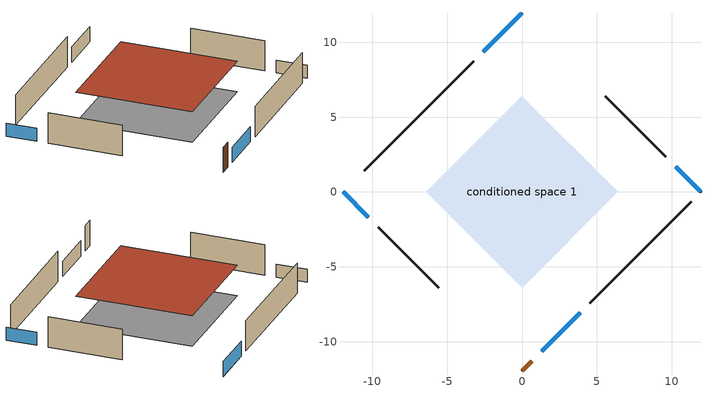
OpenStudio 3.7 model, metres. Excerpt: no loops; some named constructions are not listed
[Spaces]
conditioned space 1
 floor outside (Floor1 construction): -6.4,0 0,6.4 6.4,0 0,-6.4 z0.61
 wall outside (Wall1 construction): -3.23,8.72 -10.53,1.42 z0.61:3.05
 wall outside (Wall2 construction): 9.61,2.34 5.56,6.39 z0.61:3.05
 wall outside (Wall3 construction): 4.54,-7.41 11.29,-0.66 z0.61:3.05
 wall outside (Wall4 construction): -9.61,-2.34 -5.56,-6.39 z0.61:3.05
 wall outside (AdiabaticWallConstruction): 0,11.95 -2.58,9.37 / 1.3,-10.65 3.88,-8.07 z0.61:1.83; 11.95,0 10.27,1.68 / -11.95,0 -10.27,-1.68 z0.61:1.65
 wall outside (AdiabaticWallConstruction 1): 0,-11.95 0.65,-11.3 z0.61:2.64
 window (WindowConstruction): 0,11.95 -2.58,9.37 z0.61:1.83
 window (WindowConstruction 1): 11.95,0 10.27,1.68 z0.61:1.65
 window (WindowConstruction 2): 1.3,-10.65 3.88,-8.07 z0.61:1.83
 window (WindowConstruction 3): -11.95,0 -10.27,-1.68 z0.61:1.65
 door (Door): 0,-11.95 0.65,-11.3 z0.61:2.64
 roof outside (Roof1 construction): 0,6.4 -6.4,0 0,-6.4 6.4,0 z3.05
[Schedule:Day]
heating setpoint allday1: 24, 0, 22.2222
cooling setpoint allday1: 24, 0, 23.8889
exterior lighting schedule weekend10: 2, 0, 0.345039, 4, 0, 0.337538, 5, 0, 0.345039, 6, 0, 0.337538, 7, 0, 0.330038, 8, 0, 0.307535, 9, 0, 0.270031, 10, 0, 0.225026, 11, 0, 0.18002, 12, 0, 0.120014, 13, 0, 0.0900102, 15, 0, 0.0825094, 16, 0, 0.0900102, 17, 0, 0.142516, 18, 0, 0.285032, 19, 0, 0.360041, 20, 0, 0.450051, 21, 0, 0.622571, 22, 0, 0.735084, 23, 0, 0.637572, 24, 0, 0.44255
exterior lighting schedule weekday11: 5, 0, 0.343994, 6, 0, 0.276691, 7, 0, 0.261734, 8, 0, 0.254256, 9, 0, 0.246778, 10, 0, 0.209387, 11, 0, 0.164519, 12, 0, 0.112172, 13, 0, 0.0897375, 15, 0, 0.0822593, 16, 0, 0.0897375, 17, 0, 0.142084, 18, 0, 0.276691, 19, 0, 0.366428, 20, 0, 0.486078, 21, 0, 0.680509, 22, 0, 0.785203, 23, 0, 0.680509, 24, 0, 0.471122
exterior lighting schedule weekend11: 2, 0, 0.343994, 4, 0, 0.336516, 5, 0, 0.343994, 6, 0, 0.336516, 7, 0, 0.329037, 8, 0, 0.306603, 9, 0, 0.269212, 10, 0, 0.224344, 11, 0, 0.179475, 12, 0, 0.11965, 13, 0, 0.0897375, 15, 0, 0.0822593, 16, 0, 0.0897375, 17, 0, 0.142084, 18, 0, 0.284169, 19, 0, 0.35895, 20, 0, 0.448687, 21, 0, 0.620684, 22, 0, 0.732856, 23, 0, 0.63564, 24, 0, 0.441209
exterior lighting schedule weekday12: 5, 0, 0.434959, 6, 0, 0.349858, 7, 0, 0.330947, 8, 0, 0.321491, 9, 0, 0.312035, 10, 0, 0.264757, 11, 0, 0.208024, 12, 0, 0.141834, 13, 0, 0.113467, 15, 0, 0.104012, 16, 0, 0.113467, 17, 0, 0.179657, 18, 0, 0.349858, 19, 0, 0.463325, 20, 0, 0.614615, 21, 0, 0.860461, 22, 0, 0.99284, 23, 0, 0.860461, 24, 0, 0.595704
exterior lighting schedule weekend12: 2, 0, 0.434959, 4, 0, 0.425503, 5, 0, 0.434959, 6, 0, 0.425503, 7, 0, 0.416047, 8, 0, 0.38768, 9, 0, 0.340402, 10, 0, 0.283669, 11, 0, 0.226935, 12, 0, 0.15129, 13, 0, 0.113467, 15, 0, 0.104012, 16, 0, 0.113467, 17, 0, 0.179657, 18, 0, 0.359314, 19, 0, 0.45387, 20, 0, 0.567337, 21, 0, 0.784816, 22, 0, 0.926651, 23, 0, 0.803728, 24, 0, 0.557882
cooling season schedule allday1; cooling season schedule allday10: 24, 0, 0
cooling season schedule allday5; natural vent schedule avail day: 24, 0, 1
